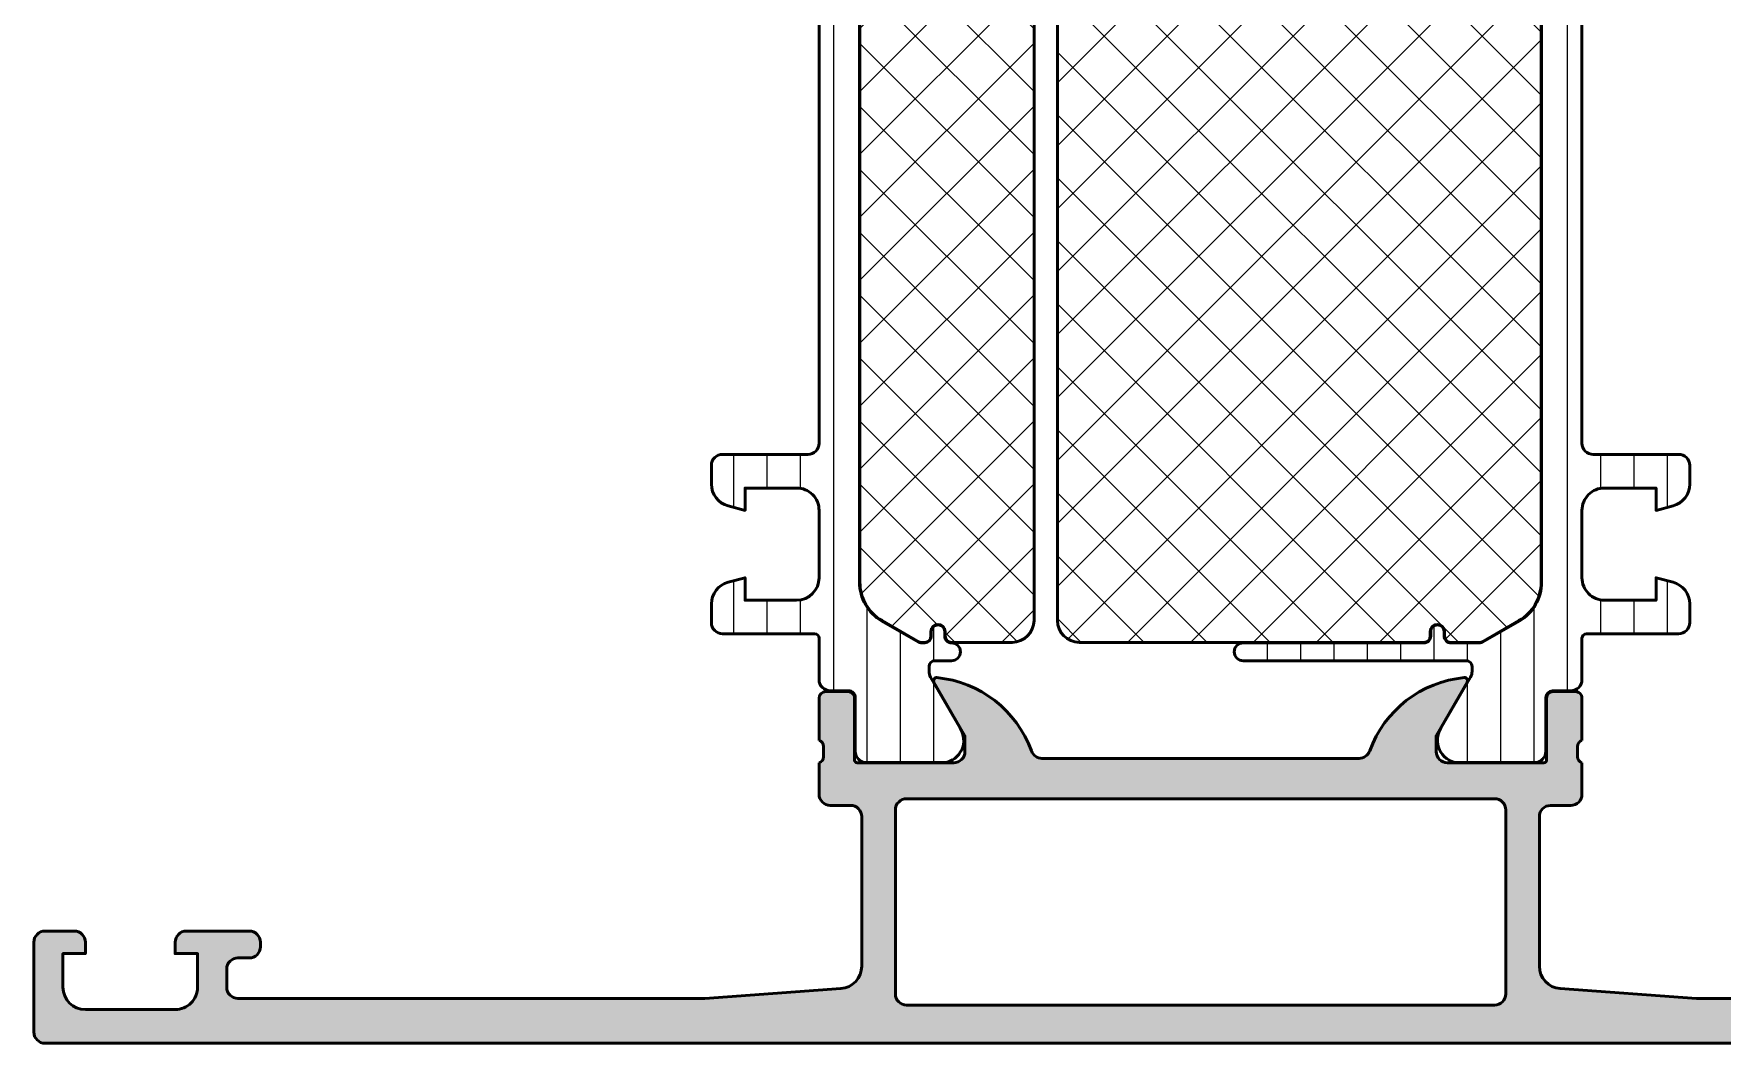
# Model space of a CAD drawing. Extents: x 0 to 125, y 0 to 90.
# Drawn here: x 0 to 75.2, y 0 to 45 of the extents above; entities that cross this region are included whole.
import ezdxf

# ---------------------------------------------------------------- set-up
doc = ezdxf.new("R2010")
doc.units = 0
for name, color, linetype, lineweight in [('0S-Alu contour', 7, 'Continuous', 50), ('0S-Alu hatch', 252, 'Continuous', 25), ('0S-Plastic contour', 254, 'Continuous', 50), ('0S-Plastic hatch', 253, 'Continuous', 25), ('0S-PT contour', 91, 'Continuous', 50), ('0S-PT hatch', 103, 'Continuous', 25)]:
    doc.layers.add(name, color=color, linetype=linetype, lineweight=lineweight)
pattern_1 = [(90, (0, 0), (-1.4859, 0), [])]
pattern_2 = [(135, (0, 0), (-1.403165018917055, -1.403165018917055), []), (225, (0, 0), (1.403165018917055, -1.403165018917055), [])]

# ---------------------------------------------------------------- blocks, each defined once
blk = doc.blocks.new('462600__DC4B0508_6F7B_43ED_8499_FADACAE05569_')
at = {"layer": '0S-Alu hatch'}
h = blk.add_hatch(color=256, dxfattribs=at)
edge = h.paths.add_edge_path()
edge.add_line((74.1, 2.000000000000012), (68.02875295001209, 2.433660503570576))
edge.add_ellipse((68.1000011082842, 3.431119503563659), major_axis=(-1.000000378362112, 0), ratio=1, start_angle=8.537736391645012e-06, end_angle=85.91432110672321, ccw=False)
edge.add_line((67.1000007299221, 3.4311193546862), (67.1, 10.1))
edge.add_ellipse((67.60000124605585, 10.09999890522812), major_axis=(-0.5000012460570579, 0), ratio=1, start_angle=270.0000591444256, end_angle=359.999874550462, ccw=False)
edge.add_line((67.60000072992209, 10.60000015128491), (68.5, 10.60000000000001))
edge.add_arc((68.5000007299221, 11.10000015128491), 0.5000000000000054, 269.9999163571131, 360)
edge.add_line((69.0000007299221, 11.10000015128491), (69, 12.50000000000001))
edge.add_ellipse((69.07883803814127, 12.7675210153199), major_axis=(-0.2788959122965883, 0), ratio=1, start_angle=-1.1645299000762748, end_angle=73.57983452474019, ccw=False)
edge.add_line((68.7999997299221, 12.7731891512764), (68.799999, 13.2267829999915))
edge.add_ellipse((69.0788689094079, 13.23244226912594), major_axis=(-0.2789273269156459, 0), ratio=1, start_angle=-73.5752814329474, end_angle=1.1625769736543816, ccw=False)
edge.add_line((69.0000007299221, 13.4999871512764), (69, 15.37999799999998))
edge.add_arc((68.70000072992208, 15.37999815128489), 0.3000000000000256, 359.9999711101367, 449.9999999999973)
edge.add_line((68.7000007299221, 15.67999815128491), (67.72002568095719, 15.67999800000001))
edge.add_arc((67.72002641087931, 15.37999815128492), 0.2999999999999918, 90.00013940492664, 180)
edge.add_line((67.42002641087932, 15.37999815128491), (67.4200256809572, 12.62000000000002))
edge.add_ellipse((67.30002692700866, 12.61999890523735), major_axis=(-0.1199987539535444, 0), ratio=1, start_angle=89.99975356383732, end_angle=180.0005227158989, ccw=False)
edge.add_line((67.30002641087933, 12.50000015128492), (63.00000000000006, 12.50000000000001))
edge.add_ellipse((63.00000098818307, 13.00000025825994), major_axis=(-0.5000002582609074, 0), ratio=1, start_angle=1.2253957095254009e-05, end_angle=89.99988676262751, ccw=False)
edge.add_line((62.50000072992217, 13.00000015128485), (62.50000000000015, 13.70000000000009))
edge.add_line((62.50000000000015, 13.70000000000009), (63.88149545762246, 16.09282032302756))
edge.add_arc((63.76188094527395, 16.16188036663661), 0.1381197846482676, 329.9997942543821, 455.6225775508053)
edge.add_arc((64.23822397109576, 11.3233912894374), 4.999999999999651, 95.62257755079091, 160.0499003679459)
edge.add_ellipse((59.06827820932711, 13.20000015128459), major_axis=(-0.4999999999997212, 0), ratio=1, start_angle=90.00000000000489, end_angle=160.049900367944, ccw=False)
edge.add_line((59.06827820932715, 12.70000015128487), (44.93172252059498, 12.69999999999997))
edge.add_ellipse((44.9317235981731, 13.20000041769007), major_axis=(-0.5000004176912589, 0), ratio=1, start_angle=19.9501147349049, end_angle=89.99987651874648, ccw=False)
edge.add_arc((39.76177748874844, 11.32339128943787), 4.999999999999179, 19.95009963205356, 84.37742244920865)
edge.add_arc((40.23812051457027, 16.16188036663661), 0.1381197846482728, 84.3774224492096, 210.0000000000175)
edge.add_line((40.11850527229966, 16.09282047431243), (41.49999999999987, 13.70000000000004))
edge.add_line((41.49999999999987, 13.70000000000004), (41.49999999999994, 12.99999999999996))
edge.add_ellipse((41.00000124605409, 12.99999890523166), major_axis=(-0.4999987539470445, 0), ratio=1, start_angle=89.99994085547672, end_angle=180.000125449538, ccw=False)
edge.add_line((41.00000072992204, 12.50000015128488), (36.69997431904278, 12.5))
edge.add_ellipse((36.69997530723043, 12.62000025826151), major_axis=(-0.1200002582655726, 0), ratio=1, start_angle=5.107678987315012e-05, end_angle=89.99952817616747, ccw=False)
edge.add_line((36.57997504896491, 12.62000015128489), (36.5799743190428, 15.37999799999998))
edge.add_arc((36.2799750489649, 15.37999815128487), 0.3000000000000043, 359.9999711101367, 450)
edge.add_line((36.2799750489649, 15.67999815128488), (35.30000000000001, 15.67999799999999))
edge.add_arc((35.30000072992212, 15.37999815128487), 0.3000000000000131, 90.00013940492396, 180)
edge.add_line((35.00000072992211, 15.37999815128487), (35.00000000000001, 13.49998699999148))
edge.add_ellipse((34.92113449620823, 13.23244408287816), major_axis=(-0.2789246855081726, 0), ratio=1, start_angle=178.8370704464299, end_angle=253.57569450118422, ccw=False)
edge.add_line((35.20000172992212, 13.22678315127636), (35.20000100000001, 12.77318899999148))
edge.add_ellipse((34.92116536696438, 12.76751920183793), major_axis=(-0.2788932714525121, 0), ratio=1, start_angle=106.4197524022724, end_angle=181.1648824805518, ccw=False)
edge.add_line((35.00000072992211, 12.50000015128488), (35, 11.1))
edge.add_arc((35.50000072992209, 11.10000015128489), 0.4999999999999858, 180.0000173297123, 269.9999999999992)
edge.add_line((35.50000072992208, 10.6000001512849), (36.40000000000001, 10.60000000000001))
edge.add_ellipse((36.40000098818012, 10.100000258259), major_axis=(-0.4999997417419854, 0), ratio=1, start_angle=179.999987746043, end_angle=270.0001132371573, ccw=False)
edge.add_line((36.90000072992209, 10.10000015128492), (36.89999999999999, 3.431119203401317))
edge.add_ellipse((35.90000136109885, 3.43111803520417), major_axis=(-0.999998638901822, 0), ratio=1, start_angle=94.08558609440342, end_angle=180.0000669328046, ccw=False)
edge.add_line((35.97124777991002, 2.433660654855477), (29.89999999999998, 2.000000000000012))
edge.add_line((29.89999999999998, 2.000000000000012), (9.09999999999998, 1.999999999999999))
edge.add_ellipse((9.100000988183044, 2.500000258259949), major_axis=(-0.5000002582609269, 0), ratio=1, start_angle=1.2253957095254009e-05, end_angle=89.99988676262058, ccw=False)
edge.add_line((8.60000072992213, 2.500000151284898), (8.600000000000023, 3.299999999999996))
edge.add_ellipse((9.100001246055848, 3.299998905228134), major_axis=(-0.5000012460570242, 0), ratio=1, start_angle=270.0000591444199, end_angle=359.999874550462, ccw=False)
edge.add_line((9.100000729922131, 3.800000151284891), (9.600000000000023, 3.799999999999998))
edge.add_arc((9.600000729922131, 4.300000151284891), 0.4999999999999983, 269.9999163571129, 360)
edge.add_line((10.10000072992213, 4.300000151284891), (10.10000000000002, 4.499999999999994))
edge.add_arc((9.600000729922128, 4.500000151284892), 0.5000000000000018, 359.9999826492693, 449.9999999999996)
edge.add_line((9.600000729922131, 5.000000151284893), (6.800000000000014, 4.999999999999999))
edge.add_arc((6.800000729922119, 4.500000151284892), 0.5000000000000009, 90.00008364293738, 180)
edge.add_line((6.300000729922119, 4.500000151284891), (6.300000000000011, 4))
edge.add_line((6.300000000000011, 4), (7.300000000000011, 4))
edge.add_line((7.300000000000011, 4), (7.300000000000011, 2.500000000000002))
edge.add_ellipse((6.300001246054566, 2.499998905230804), major_axis=(-0.9999987539460445, 0), ratio=1, start_angle=89.99997042775232, end_angle=180.0000627218637, ccw=False)
edge.add_line((6.300000729922118, 1.500000151284893), (2.300000000000012, 1.499999999999998))
edge.add_ellipse((2.300000988182315, 2.500000258259714), major_axis=(-1.000000258260204, 0), ratio=1, start_angle=6.156649305921746e-06, end_angle=89.99994338133922, ccw=False)
edge.add_line((1.300000729922117, 2.500000151284894), (1.300000000000011, 3.999999999999998))
edge.add_line((1.300000000000011, 3.999999999999998), (2.300000000000011, 3.999999999999999))
edge.add_line((2.300000000000011, 3.999999999999999), (2.300000000000011, 4.5))
edge.add_arc((1.800000729922119, 4.500000151284893), 0.499999999999999, 359.9999826492693, 450)
edge.add_line((1.800000729922118, 5.000000151284893), (0.5000000000000007, 5))
edge.add_arc((0.5000007299221072, 4.500000151284893), 0.5, 90.00008364293745, 180)
edge.add_line((7.299221072e-07, 4.500000151284893), (0, 0.5))
edge.add_arc((0.5000007299221068, 0.500000151284894), 0.5, 180.0000173297123, 270)
edge.add_line((0.5000007299221066, 1.512848939e-07), (124.5, 0))
edge.add_arc((124.5000007299221, 0.500000151284894), 0.5, 269.9999163571131, 360)
edge.add_line((125.0000007299221, 0.500000151284894), (125, 4.500000000000014))
edge.add_arc((124.5000007299221, 4.500000151284893), 0.5, 359.9999826492693, 450.0000000000016)
edge.add_line((124.5000007299221, 5.000000151284893), (123.1999999999999, 4.999999999999999))
edge.add_arc((123.2000007299221, 4.500000151284892), 0.5000000000000009, 90.00008364294075, 180)
edge.add_line((122.7000007299221, 4.500000151284872), (122.7, 3.999999999999999))
edge.add_line((122.7, 3.999999999999999), (123.7, 3.999999999999999))
edge.add_line((123.7, 3.999999999999999), (123.7, 2.499999999999992))
edge.add_ellipse((122.7000012460545, 2.499998905230825), major_axis=(-0.9999987539460613, 0), ratio=1, start_angle=89.99997042775158, end_angle=180.0000627218637, ccw=False)
edge.add_line((122.700000729922, 1.500000151284891), (118.7, 1.499999999999999))
edge.add_ellipse((118.7000009881823, 2.500000258259715), major_axis=(-1.000000258260204, 0), ratio=1, start_angle=6.156649305921746e-06, end_angle=89.99994338133911, ccw=False)
edge.add_line((117.7000007299221, 2.500000151284905), (117.7, 4))
edge.add_line((117.7, 4), (118.7, 4))
edge.add_line((118.7, 4), (118.7, 4.499999999999997))
edge.add_arc((118.2000007299221, 4.500000151284893), 0.5, 359.9999826492693, 450)
edge.add_line((118.2000007299221, 5.000000151284893), (115.3999999999999, 5))
edge.add_arc((115.400000729922, 4.500000151284901), 0.4999999999999929, 90.00008364293588, 180)
edge.add_line((114.9000007299221, 4.500000151284904), (114.9, 4.300000000000009))
edge.add_arc((115.4000007299221, 4.300000151284905), 0.5, 180.0000173297123, 270.0000000000017)
edge.add_line((115.4000007299221, 3.800000151284905), (115.8999999999999, 3.799999999999998))
edge.add_ellipse((115.90000098818, 3.300000258258976), major_axis=(-0.4999997417419987, 0), ratio=1, start_angle=179.999987746043, end_angle=270.0001132371606, ccw=False)
edge.add_line((116.400000729922, 3.300000151284903), (116.4, 2.500000000000003))
edge.add_ellipse((115.9000012460541, 2.499998905231693), major_axis=(-0.4999987539470729, 0), ratio=1, start_angle=89.99994085547831, end_angle=180.000125449538, ccw=False)
edge.add_line((115.9000007299221, 2.000000151284881), (74.1, 2.000000000000012))
edge = h.paths.add_edge_path()
edge.add_ellipse((65.1000007299221, 10.4000001512849), major_axis=(-0.5, 0), ratio=1, start_angle=180, end_angle=270, ccw=False)
edge.add_line((65.6000007299221, 10.4000001512849), (65.6000007299221, 2.200000151284887))
edge.add_ellipse((65.1000007299221, 2.200000151284887), major_axis=(-0.5, 0), ratio=1, start_angle=89.99991635711308, end_angle=180, ccw=False)
edge.add_line((65.1, 1.699999999999993), (38.90000072992209, 1.700000151284887))
edge.add_ellipse((38.90000072992209, 2.200000151284887), major_axis=(-0.5, 0), ratio=1, start_angle=1.732971230694602e-05, end_angle=90, ccw=False)
edge.add_line((38.39999999999998, 2.199999999999993), (38.40000072992209, 10.4000001512849))
edge.add_ellipse((38.90000072992209, 10.4000001512849), major_axis=(-0.5, 0), ratio=1, start_angle=270.0000836429375, end_angle=360, ccw=False)
edge.add_line((38.89999999999999, 10.90000000000001), (65.1000007299221, 10.9000001512849))
at = {"layer": '0S-Alu contour', "color": 7}
for points in [[(40.11850527229966, 16.09282047431243), (41.49999999999987, 13.70000000000004), (41.49999999999994, 12.99999999999996)], [(62.50000072992217, 13.00000015128485), (62.50000000000015, 13.70000000000009), (63.88149545762246, 16.09282032302756)], [(35.00000072992211, 15.37999815128487), (35.00000000000001, 13.49998699999148)], [(36.2799750489649, 15.67999815128488), (35.30000000000001, 15.67999799999999)], [(36.57997504896491, 12.62000015128489), (36.5799743190428, 15.37999799999998)], [(67.42002641087932, 15.37999815128491), (67.4200256809572, 12.62000000000002)], [(68.7000007299221, 15.67999815128491), (67.72002568095719, 15.67999800000001)], [(69.0000007299221, 13.4999871512764), (69, 15.37999799999998)], [(35.20000172992212, 13.22678315127636), (35.20000100000001, 12.77318899999148)], [(68.7999997299221, 12.7731891512764), (68.799999, 13.2267829999915)], [(35.00000072992211, 12.50000015128488), (35, 11.1)], [(41.00000072992204, 12.50000015128488), (36.69997431904278, 12.5)], [(59.06827820932715, 12.70000015128487), (44.93172252059498, 12.69999999999997)], [(67.30002641087933, 12.50000015128492), (63.00000000000006, 12.50000000000001)], [(69.0000007299221, 11.10000015128491), (69, 12.50000000000001)], [(35.50000072992208, 10.6000001512849), (36.40000000000001, 10.60000000000001)], [(38.89999999999999, 10.90000000000001), (65.1000007299221, 10.9000001512849)], [(67.60000072992209, 10.60000015128491), (68.5, 10.60000000000001)], [(36.90000072992209, 10.10000015128492), (36.89999999999999, 3.431119203401317)], [(38.39999999999998, 2.199999999999993), (38.40000072992209, 10.4000001512849)], [(65.6000007299221, 10.4000001512849), (65.6000007299221, 2.200000151284887)], [(67.1000007299221, 3.4311193546862), (67.1, 10.1)], [(1.800000729922118, 5.000000151284893), (0.5000000000000007, 5)], [(9.600000729922131, 5.000000151284893), (6.800000000000014, 4.999999999999999)], [(7.299221072e-07, 4.500000151284893), (0, 0.5)], [(1.300000729922117, 2.500000151284894), (1.300000000000011, 3.999999999999998), (2.300000000000011, 3.999999999999999), (2.300000000000011, 4.5)], [(6.300000729922119, 4.500000151284891), (6.300000000000011, 4), (7.300000000000011, 4), (7.300000000000011, 2.500000000000002)], [(9.100000729922131, 3.800000151284891), (9.600000000000023, 3.799999999999998)], [(10.10000072992213, 4.300000151284891), (10.10000000000002, 4.499999999999994)], [(8.60000072992213, 2.500000151284898), (8.600000000000023, 3.299999999999996)], [(35.97124777991002, 2.433660654855477), (29.89999999999998, 2.000000000000012), (9.09999999999998, 1.999999999999999)], [(74.1, 2.000000000000012), (68.02875295001209, 2.433660503570576)], [(65.1, 1.699999999999993), (38.90000072992209, 1.700000151284887)], [(115.9000007299221, 2.000000151284881), (74.1, 2.000000000000012)], [(6.300000729922118, 1.500000151284893), (2.300000000000012, 1.499999999999998)], [(0.5000007299221066, 1.512848939e-07), (124.5, 0)]]:
    blk.add_lwpolyline(points, dxfattribs=at)
for centre, radius, start, end in [((40.23812051457027, 16.16188036663661), 0.1381197846482728, 84.3774224492096, 210.0000000000175), ((39.76177748874844, 11.32339128943787), 4.999999999999179, 19.95009963205356, 84.37742244920865), ((64.23822397109576, 11.3233912894374), 4.999999999999651, 95.62257755079091, 160.0499003679459), ((63.76188094527395, 16.16188036663661), 0.1381197846482676, 329.9997942543821, 95.62257755080539), ((35.30000072992212, 15.37999815128487), 0.3000000000000131, 90.00013940492396, 180), ((36.2799750489649, 15.37999815128487), 0.3000000000000043, 359.9999711101367, 90), ((67.72002641087931, 15.37999815128492), 0.2999999999999918, 90.00013940492664, 180), ((68.70000072992208, 15.37999815128489), 0.3000000000000256, 359.9999711101367, 89.99999999999729), ((35.50000072992209, 11.10000015128489), 0.4999999999999858, 180.0000173297123, 269.9999999999992), ((68.5000007299221, 11.10000015128491), 0.5000000000000054, 269.9999163571131, 0), ((0.5000007299221072, 4.500000151284893), 0.5, 90.00008364293745, 180), ((1.800000729922119, 4.500000151284893), 0.499999999999999, 359.9999826492693, 90.0000000000001), ((6.800000729922119, 4.500000151284892), 0.5000000000000009, 90.00008364293738, 180), ((9.600000729922128, 4.500000151284892), 0.5000000000000018, 359.9999826492693, 89.99999999999959), ((9.600000729922131, 4.300000151284891), 0.4999999999999983, 269.9999163571129, 0), ((0.5000007299221068, 0.500000151284894), 0.5, 180.0000173297123, 270)]:
    blk.add_arc(centre, radius, start, end, dxfattribs=at)
at = {"layer": '0S-Alu contour', "color": 7, "extrusion": (0, 0, -1)}
for centre, radius, start, end in [((-34.92113449620823, 13.23244408287816), 0.2789246855081726, 106.4243054988158, 181.1629295535702), ((-41.00000124605409, 12.99999890523166), 0.4999987539470445, 179.999874550462, 270.0000591445233), ((-44.9317235981731, 13.20000041769007), 0.5000004176912589, 270.0001234812535, 340.0498852650951), ((-59.06827820932711, 13.20000015128459), 0.4999999999997212, 199.9500996320561, 269.9999999999951), ((-63.00000098818307, 13.00000025825994), 0.5000002582609074, 270.0001132373725, 359.9999877460429), ((-69.0788689094079, 13.23244226912594), 0.2789273269156459, 358.8374230263456, 73.57528143294738), ((-34.92116536696438, 12.76751920183793), 0.2788932714525121, 178.8351175194482, 253.5802475977276), ((-36.69997530723043, 12.62000025826151), 0.1200002582655726, 270.0004718238325, 359.9999489232101), ((-67.30002692700866, 12.61999890523735), 0.1199987539535444, 179.9994772841011, 270.0002464361628), ((-69.07883803814127, 12.7675210153199), 0.2788959122965883, 286.4201654752598, 1.164529900076207), ((-36.40000098818012, 10.100000258259), 0.4999997417419854, 89.9998867628427, 180.0000122539571), ((-38.90000072992209, 10.4000001512849), 0.5, 0, 89.9999163570625), ((-65.1000007299221, 10.4000001512849), 0.5, 90, 180), ((-67.60000124605585, 10.09999890522812), 0.5000012460570579, 0.0001254495380173, 89.9999408555744), ((-9.100001246055848, 3.299998905228134), 0.5000012460570242, 0.0001254495380173, 89.99994085558009), ((-35.90000136109885, 3.43111803520417), 0.999998638901822, 179.9999330671954, 265.9144139055966), ((-68.1000011082842, 3.431119503563659), 1.000000378362112, 274.0856788932768, 359.9999914622636), ((-2.300000988182315, 2.500000258259714), 1.000000258260204, 270.0000566186608, 359.9999938433507), ((-6.300001246054566, 2.499998905230804), 0.9999987539460445, 179.9999372781363, 270.0000295722478), ((-9.100000988183044, 2.500000258259949), 0.5000002582609269, 270.0001132373794, 359.9999877460429), ((-38.90000072992209, 2.200000151284887), 0.5, 270, 359.9999826702877), ((-65.1000007299221, 2.200000151284887), 0.5, 180, 270.0000836428869)]:
    blk.add_arc(centre, radius, start, end, dxfattribs=at)
blk = doc.blocks.new('284599__69CF3FE0_4263_4928_8CC7_8ED740B9E909___34EB0C53_2B42_4B4D_AC4C_1224E50A44FD_')
at = {"layer": '0S-Plastic hatch'}
h = blk.add_hatch(dxfattribs=at)
h.set_pattern_fill('ANSI31', color=256, scale=0.4680000000000001, angle=45, style=0)
h.set_pattern_definition(pattern_1)
edge = h.paths.add_edge_path()
edge.add_line((73.79999999999971, 62.91925077667285), (73.79999999999971, 63.75000000004726))
edge.add_arc((73.29999999999974, 63.75000000004725), 0.4999999999999716, 0, 90.0000000000016)
edge.add_line((73.29999999999973, 64.25000000004724), (69.19999999999973, 64.25000000004718))
edge.add_ellipse((69.19999999999975, 64.4500000000472), major_axis=(-0.200000000000017, 0), ratio=1, start_angle=0, end_angle=89.99999999999591, ccw=False)
edge.add_line((68.99999999999973, 64.45000000004724), (68.99999999999972, 66.29000567895669))
edge.add_arc((68.50000267890204, 66.29000567895667), 0.4999973210976805, 0, 90.00030698202619)
edge.add_line((68.49999999999282, 66.79000300004718), (67.6896686666595, 66.7900030000472))
edge.add_ellipse((67.6896686666595, 67.09000300004722), major_axis=(-0.3000000000000256, 0), ratio=1, start_angle=0, end_angle=90, ccw=False)
edge.add_line((67.38966866665947, 67.0900030000472), (67.3900006170565, 69.4900013829835))
edge.add_arc((66.89000463961789, 69.49000402260859), 0.4999959774455833, 359.9996975182267, 450.000302481185)
edge.add_line((66.89000199999282, 69.9900000000472), (63.41346050189333, 69.99000000004719))
edge.add_arc((63.55577115088468, 69.00018192532434), 0.9999960709244742, 98.18160805189984, 212.7270160998405)
edge.add_line((62.71451850189333, 68.4595470000472), (64.03303535120448, 66.17580851337495))
edge.add_ellipse((63.60002263447395, 65.92580853907536), major_axis=(-0.5000000000001413, 0), ratio=1, start_angle=179.994256176766, end_angle=209.9999965993391, ccw=False)
edge.add_line((64.10002263196165, 65.92575841476156), (64.0999999999903, 65.70000000006475))
edge.add_ellipse((63.84999999997283, 65.7000000000647), major_axis=(-0.2500000000174651, 0), ratio=1, start_angle=89.9999999999983, end_angle=180, ccw=False)
edge.add_line((63.84999999997283, 65.45000000004724), (53.89925907311613, 65.45000000004654))
edge.add_arc((53.89925907311615, 65.0507409269301), 0.3992590731164398, 90.00000000000306, 270.0000000000031)
edge.add_line((53.89925907311617, 64.65148185381366), (61.95486402147729, 64.65148185381368))
edge.add_ellipse((61.9548640214773, 64.35000000004713), major_axis=(-0.3014818537665462, 0), ratio=1, start_angle=180, end_angle=270.0000000000041, ccw=False)
edge.add_line((62.25634587524385, 64.35000000004719), (62.25634587524385, 64.14942920476096))
edge.add_arc((62.55577507995761, 64.14942920476096), 0.2994292047137676, 180, 360)
edge.add_line((62.85520428467138, 64.14942920476099), (62.85520428467137, 64.35000000004725))
edge.add_ellipse((63.15520428467164, 64.35000000004725), major_axis=(-0.3000000000002672, 0), ratio=1, start_angle=266.6063607271231, end_angle=360, ccw=False)
edge.add_line((63.17296295056753, 64.64947392175957), (64.4650128094602, 64.64947392175972))
edge.add_ellipse((64.46501280946036, 64.44947392175975), major_axis=(-0.1999999999999744, 0), ratio=1, start_angle=240.00000000004468, end_angle=270.0000000000448, ccw=False)
edge.add_line((64.56501280946021, 64.62267900251669), (66.19999999999975, 63.67871870793693))
edge.add_ellipse((65.19999999999979, 61.94666790036813), major_axis=(-1.999999999999909, 0), ratio=1, start_angle=180, end_angle=239.9999999999999, ccw=False)
edge.add_line((67.1999999999997, 61.94666790036817), (67.19999999999972, 20.55333209967907))
edge.add_ellipse((65.19999999999976, 20.55333209967908), major_axis=(-1.999999999999957, 0), ratio=1, start_angle=119.99999999999889, end_angle=180, ccw=False)
edge.add_line((66.1999999999997, 18.82128129211022), (64.56501280946021, 17.87732099753071))
edge.add_ellipse((64.46501280945996, 18.05052607828763), major_axis=(-0.200000000000158, 0), ratio=1, start_angle=90.0000000000814, end_angle=120.00000000005659, ccw=False)
edge.add_line((64.46501280946025, 17.85052607828748), (63.17296295056536, 17.85052607828788))
edge.add_ellipse((63.15520428467131, 18.14999999999998), major_axis=(-0.2999999999999348, 0), ratio=1, start_angle=0, end_angle=93.39363927252862, ccw=False)
edge.add_line((62.85520428467138, 18.14999999999997), (62.85520428467137, 18.35057079528624))
edge.add_arc((62.55577507995761, 18.35057079528624), 0.2994292047137605, 0, 180)
edge.add_line((62.25634587524385, 18.35057079528624), (62.25634587524385, 18.14999999999997))
edge.add_ellipse((61.95486402147732, 18.15000000000007), major_axis=(-0.301481853766532, 0), ratio=1, start_angle=89.99999999999062, end_angle=180, ccw=False)
edge.add_line((61.95486402147727, 17.84851814623354), (53.89925907311615, 17.84851814623354))
edge.add_arc((53.89925907311615, 17.44925907311706), 0.3992590731164753, 90, 270)
edge.add_line((53.89925907311615, 17.05000000000058), (63.84999999997285, 17.05000000000001))
edge.add_ellipse((63.84999999997281, 16.79999999998251), major_axis=(-0.2500000000174936, 0), ratio=1, start_angle=180, end_angle=269.9999999999902, ccw=False)
edge.add_line((64.0999999999903, 16.79999999998244), (64.10002263196166, 16.57424158528564))
edge.add_ellipse((63.60002263447399, 16.57419146097186), major_axis=(-0.5000000000001169, 0), ratio=1, start_angle=150.0000034006594, end_angle=180.0057438232342, ccw=False)
edge.add_line((64.03303535120449, 16.32419148667227), (62.71451850189333, 14.040453))
edge.add_arc((63.55577115088468, 13.49981807472285), 0.9999960709244718, 147.2729839001593, 261.8183919481001)
edge.add_line((63.41346050189333, 12.51), (66.89000199999282, 12.51))
edge.add_arc((66.89000463961789, 13.00999597743862), 0.4999959774455886, 269.9996975188149, 360.0003024817733)
edge.add_line((67.3900006170565, 13.00999861706371), (67.38966866665947, 15.40999699999999))
edge.add_ellipse((67.68966866665949, 15.40999699999999), major_axis=(-0.3000000000000114, 0), ratio=1, start_angle=270, end_angle=360, ccw=False)
edge.add_line((67.68966866665949, 15.709997), (68.49999999999282, 15.709997))
edge.add_arc((68.50000267890202, 16.20999432109051), 0.4999973210976895, 269.9996930179755, 360)
edge.add_line((68.99999999999972, 16.20999432109051), (68.99999999999972, 18.04999999999995))
edge.add_ellipse((69.19999999999975, 18.04999999999999), major_axis=(-0.2000000000000313, 0), ratio=1, start_angle=270.0000000000122, end_angle=360, ccw=False)
edge.add_line((69.1999999999997, 18.25000000000003), (73.29999999999973, 18.24999999999996))
edge.add_arc((73.29999999999973, 18.74999999999996), 0.4999999999999929, 270, 360)
edge.add_line((73.79999999999973, 18.74999999999996), (73.79999999999971, 19.58074922337433))
edge.add_arc((72.79999999999971, 19.58074922337434), 0.9999999999999857, 0, 74.99999999999942)
edge.add_line((73.05881904510225, 20.5466750496634), (72.29999999999971, 20.75000000000002))
edge.add_line((72.29999999999971, 20.75000000000002), (72.29999999999971, 19.75000000000002))
edge.add_line((72.29999999999971, 19.75000000000002), (69.99999999999972, 19.75000000000002))
edge.add_ellipse((69.9999999999997, 20.75000000000001), major_axis=(-0.9999999999999857, 0), ratio=1, start_angle=0, end_angle=90.0000000000008, ccw=False)
edge.add_line((68.99999999999972, 20.75000000000002), (68.99999999999972, 23.75000000000008))
edge.add_ellipse((69.99999999999967, 23.75000000000002), major_axis=(-0.9999999999999573, 0), ratio=1, start_angle=269.9999999999984, end_angle=360, ccw=False)
edge.add_line((69.9999999999997, 24.74999999999998), (72.29999999999971, 24.75))
edge.add_line((72.29999999999971, 24.75), (72.29999999999971, 23.75000000000008))
edge.add_line((72.29999999999971, 23.75000000000008), (73.05881904510217, 23.95332495033656))
edge.add_arc((72.79999999999961, 24.91925077662573), 1.000000000000099, 284.9999999999996, 360)
edge.add_line((73.79999999999973, 24.91925077662572), (73.79999999999971, 25.75000000000005))
edge.add_arc((73.29999999999974, 25.75000000000005), 0.4999999999999716, 0, 89.99999999999837)
edge.add_line((73.29999999999976, 26.25000000000003), (69.49999999999972, 26.25000000000002))
edge.add_ellipse((69.4999999999997, 26.75000000000001), major_axis=(-0.4999999999999894, 0), ratio=1, start_angle=0, end_angle=90.00000000000159, ccw=False)
edge.add_line((68.99999999999972, 26.74999999999999), (68.99999999999972, 55.75000000004716))
edge.add_ellipse((69.4999999999997, 55.75000000004719), major_axis=(-0.4999999999999858, 0), ratio=1, start_angle=269.9999999999984, end_angle=360, ccw=False)
edge.add_line((69.49999999999972, 56.25000000004718), (73.29999999999978, 56.2500000000472))
edge.add_arc((73.29999999999974, 56.75000000004718), 0.4999999999999787, 270.0000000000049, 360)
edge.add_line((73.79999999999973, 56.75000000004722), (73.79999999999973, 57.5807492234216))
edge.add_arc((72.79999999999976, 57.5807492234216), 0.9999999999999715, 0, 75.00000000000088)
edge.add_line((73.05881904510225, 58.54667504971065), (72.29999999999971, 58.75000000004721))
edge.add_line((72.29999999999971, 58.75000000004721), (72.29999999999971, 57.7500000000472))
edge.add_line((72.29999999999971, 57.7500000000472), (69.99999999999974, 57.75000000004721))
edge.add_ellipse((69.99999999999972, 58.75000000004721), major_axis=(-1.000000000000007, 0), ratio=1, start_angle=0, end_angle=90.00000000000159, ccw=False)
edge.add_line((68.99999999999972, 58.75000000004718), (68.99999999999972, 61.75000000004724))
edge.add_ellipse((69.99999999999972, 61.75000000004721), major_axis=(-1, 0), ratio=1, start_angle=269.9999999999984, end_angle=360, ccw=False)
edge.add_line((69.99999999999976, 62.75000000004721), (72.29999999999971, 62.75000000004716))
edge.add_line((72.29999999999971, 62.75000000004716), (72.29999999999971, 61.75000000004724))
edge.add_line((72.29999999999971, 61.75000000004724), (73.05881904510227, 61.95332495038391))
edge.add_arc((72.79999999999981, 62.91925077667289), 0.9999999999998985, 284.9999999999976, 360)
at = {"layer": '0S-Plastic contour', "color": 7}
for points in [[(67.1999999999997, 61.94666790036817), (67.19999999999972, 20.55333209967907)], [(68.99999999999972, 26.74999999999999), (68.99999999999972, 55.75000000004716)], [(73.29999999999976, 26.25000000000003), (69.49999999999972, 26.25000000000002)], [(73.79999999999973, 24.91925077662572), (73.79999999999971, 25.75000000000005)], [(69.9999999999997, 24.74999999999998), (72.29999999999971, 24.75), (72.29999999999971, 23.75000000000008), (73.05881904510217, 23.95332495033656)], [(68.99999999999972, 20.75000000000002), (68.99999999999972, 23.75000000000008)], [(73.05881904510225, 20.5466750496634), (72.29999999999971, 20.75000000000002), (72.29999999999971, 19.75000000000002), (69.99999999999972, 19.75000000000002)], [(73.79999999999973, 18.74999999999996), (73.79999999999971, 19.58074922337433)], [(66.1999999999997, 18.82128129211022), (64.56501280946021, 17.87732099753071)], [(62.25634587524385, 18.35057079528624), (62.25634587524385, 18.14999999999997)], [(62.85520428467138, 18.14999999999997), (62.85520428467137, 18.35057079528624)], [(69.1999999999997, 18.25000000000003), (73.29999999999973, 18.24999999999996)], [(61.95486402147727, 17.84851814623354), (53.89925907311615, 17.84851814623354)], [(64.46501280946025, 17.85052607828748), (63.17296295056536, 17.85052607828788)], [(68.99999999999972, 16.20999432109051), (68.99999999999972, 18.04999999999995)], [(53.89925907311615, 17.05000000000058), (63.84999999997285, 17.05000000000001)], [(64.0999999999903, 16.79999999998244), (64.10002263196166, 16.57424158528564)], [(64.03303535120449, 16.32419148667227), (62.71451850189333, 14.040453)], [(67.3900006170565, 13.00999861706371), (67.38966866665947, 15.40999699999999)], [(67.68966866665949, 15.709997), (68.49999999999282, 15.709997)], [(63.41346050189333, 12.51), (66.89000199999282, 12.51)]]:
    blk.add_lwpolyline(points, dxfattribs=at)
at = {"layer": '0S-Plastic contour', "color": 7, "extrusion": (0, 0, -1)}
for centre, radius, start, end in [((-69.4999999999997, 26.75000000000001), 0.4999999999999894, 269.9999999999984, 0), ((-69.99999999999967, 23.75000000000002), 0.9999999999999573, 0, 90.0000000000016), ((-65.19999999999976, 20.55333209967908), 1.999999999999957, 180, 240.0000000000011), ((-69.9999999999997, 20.75000000000001), 0.9999999999999857, 269.9999999999992, 0), ((-61.95486402147732, 18.15000000000007), 0.301481853766532, 180, 270.0000000000094), ((-63.15520428467131, 18.14999999999998), 0.2999999999999348, 266.6063607274714, 0), ((-69.19999999999975, 18.04999999999999), 0.2000000000000313, 0, 89.99999999998779), ((-64.46501280945996, 18.05052607828763), 0.2000000000001581, 239.9999999999434, 269.9999999999186), ((-63.84999999997281, 16.79999999998251), 0.2500000000174936, 90.00000000000978, 180), ((-63.60002263447399, 16.57419146097186), 0.5000000000001169, 179.9942561767658, 209.9999965993406), ((-67.68966866665949, 15.40999699999999), 0.3000000000000114, 0, 90)]:
    blk.add_arc(centre, radius, start, end, dxfattribs=at)
at = {"layer": '0S-Plastic contour', "color": 7}
for centre, radius, start, end in [((73.29999999999974, 25.75000000000005), 0.4999999999999716, 0, 89.99999999999837), ((72.79999999999961, 24.91925077662573), 1.000000000000099, 284.9999999999996, 0), ((72.79999999999971, 19.58074922337434), 0.9999999999999857, 0, 74.99999999999942), ((62.55577507995761, 18.35057079528624), 0.2994292047137605, 0, 180), ((73.29999999999973, 18.74999999999996), 0.4999999999999929, 270, 0), ((53.89925907311615, 17.44925907311706), 0.3992590731164753, 90, 270), ((68.50000267890202, 16.20999432109051), 0.4999973210976895, 269.9996930179755, 0), ((63.55577115088468, 13.49981807472285), 0.9999960709244718, 147.2729839001593, 261.8183919481001), ((66.89000463961789, 13.00999597743862), 0.4999959774455886, 269.9996975188149, 0.0003024817733149)]:
    blk.add_arc(centre, radius, start, end, dxfattribs=at)
blk = doc.blocks.new('442500__4135CBED_DEA0_4C43_B39D_9B3A1FCD1877_')
at = {"layer": '0S-PT hatch'}
h = blk.add_hatch(dxfattribs=at)
h.set_pattern_fill('ANSI37', color=256, scale=0.625, angle=90, style=0)
h.set_pattern_definition(pattern_2)
edge = h.paths.add_edge_path()
edge.add_line((61.95540162866502, 64.63020331969553), (46.60000000001683, 64.63020331974265))
edge.add_arc((46.59999999999969, 63.65020331974267), 0.9799999999999685, 89.999999998998, 180)
edge.add_line((45.61999999999972, 63.65020331974267), (45.61999999999971, 18.84979668030453))
edge.add_arc((46.59999999999971, 18.84979668030452), 0.9799999999999968, 180, 269.9999999999996)
edge.add_line((46.5999999999997, 17.86979668030453), (61.95634587524384, 17.86979668030453))
edge.add_arc((61.95634587524384, 18.14979668030454), 0.2800000000000082, 270.0000000000014, 360)
edge.add_line((62.23634587524385, 18.14979668030454), (62.23634587524385, 18.35036747559078))
edge.add_ellipse((62.55577507995761, 18.35036747559078), major_axis=(-0.3194292047137636, 0), ratio=1, start_angle=180, end_angle=360, ccw=False)
edge.add_line((62.87520428467137, 18.35036747559078), (62.87520428467137, 18.14979668030454))
edge.add_arc((63.15520428467138, 18.14979668030455), 0.2800000000000011, 180, 266.4872129359714)
edge.add_line((63.13804832119982, 17.87032275859205), (64.46501280946018, 17.87032275859205))
edge.add_arc((64.46501280946015, 18.05032275859204), 0.1799999999999997, 270.000000000009, 300.0000000000066)
edge.add_line((64.55501280946017, 17.89443818591085), (66.1899999999997, 18.83839848049042))
edge.add_arc((65.19999999999973, 20.55312877998362), 1.979999999999991, 299.9999999999989, 360)
edge.add_line((67.17999999999972, 20.5531287799836), (67.17999999999971, 61.94646458067265))
edge.add_arc((65.19999999999972, 61.94646458067265), 1.979999999999989, 0, 60.00000000000006)
edge.add_line((66.18999999999971, 63.66119488016583), (64.55501280946015, 64.6051551747454))
edge.add_arc((64.46501280946016, 64.44927060206427), 0.179999999999936, 59.99999999999221, 89.99999999999095)
edge.add_line((64.46501280946019, 64.62927060206421), (63.13858592838763, 64.62927060206421))
edge.add_arc((63.15574189185918, 64.34979668035172), 0.279999999999997, 93.51278706402572, 180)
edge.add_line((62.87574189185918, 64.34979668035172), (62.87574189185917, 64.14922588506548))
edge.add_ellipse((62.55577507995761, 64.14922588506548), major_axis=(-0.3199668119015655, 0), ratio=1, start_angle=0, end_angle=180, ccw=False)
edge.add_line((62.23580826805605, 64.14922588506548), (62.23580826805604, 64.34979668030454))
edge.add_arc((61.95540162866503, 64.34979668030454), 0.2804066393909892, 0, 90.00000000000291)
at = {"layer": '0S-PT contour', "color": 7}
for points in [[(45.61999999999972, 63.65020331974267), (45.61999999999971, 18.84979668030453)], [(67.17999999999972, 20.5531287799836), (67.17999999999971, 61.94646458067265)], [(64.55501280946017, 17.89443818591085), (66.1899999999997, 18.83839848049042)], [(62.23634587524385, 18.14979668030454), (62.23634587524385, 18.35036747559078)], [(62.87520428467137, 18.35036747559078), (62.87520428467137, 18.14979668030454)], [(46.5999999999997, 17.86979668030453), (61.95634587524384, 17.86979668030453)], [(63.13804832119982, 17.87032275859205), (64.46501280946018, 17.87032275859205)]]:
    blk.add_lwpolyline(points, dxfattribs=at)
for centre, radius, start, end in [((65.19999999999973, 20.55312877998362), 1.979999999999991, 299.9999999999989, 0), ((46.59999999999971, 18.84979668030452), 0.9799999999999968, 180, 269.9999999999996), ((61.95634587524384, 18.14979668030454), 0.2800000000000082, 270.0000000000014, 0), ((63.15520428467138, 18.14979668030455), 0.2800000000000011, 180, 266.4872129359714), ((64.46501280946015, 18.05032275859204), 0.1799999999999997, 270.000000000009, 300.0000000000066)]:
    blk.add_arc(centre, radius, start, end, dxfattribs=at)
at = {"layer": '0S-PT contour', "color": 7, "extrusion": (0, 0, -1)}
blk.add_arc((-62.55577507995761, 18.35036747559078), 0.3194292047137637, 0, 180, dxfattribs=at)
blk = doc.blocks.new('284599__F43C4AA3_D336_4427_A486_22531DBFF752___C18B763B_4E9B_4CFF_8830_25142F2A216F_')
at = {"layer": '0S-Plastic hatch'}
h = blk.add_hatch(dxfattribs=at)
h.set_pattern_fill('ANSI31', color=256, scale=0.4680000000000001, angle=45, style=0)
h.set_pattern_definition(pattern_1)
edge = h.paths.add_edge_path()
edge.add_line((30.20000000000029, 63.75000000004719), (30.20000000000029, 62.91925077667279))
edge.add_arc((31.20000000000021, 62.91925077667282), 0.9999999999999182, 180, 255.0000000000015)
edge.add_line((30.94118095489774, 61.95332495038382), (31.70000000000029, 61.75000000004718))
edge.add_line((31.70000000000029, 61.75000000004718), (31.70000000000029, 62.75000000004713))
edge.add_line((31.70000000000029, 62.75000000004713), (34.00000000000024, 62.75000000004718))
edge.add_ellipse((34.00000000000028, 61.75000000004717), major_axis=(-1.000000000000007, 0), ratio=1, start_angle=180, end_angle=270.00000000000205, ccw=False)
edge.add_line((35.00000000000028, 61.75000000004722), (35.00000000000029, 58.75000000004717))
edge.add_ellipse((34.00000000000029, 58.75000000004718), major_axis=(-1.000000000000007, 0), ratio=1, start_angle=89.9999999999983, end_angle=180, ccw=False)
edge.add_line((34.00000000000026, 57.75000000004717), (31.70000000000029, 57.75000000004717))
edge.add_line((31.70000000000029, 57.75000000004717), (31.70000000000029, 58.75000000004718))
edge.add_line((31.70000000000029, 58.75000000004718), (30.94118095489776, 58.54667504971063))
edge.add_arc((31.20000000000026, 57.58074922342158), 0.9999999999999792, 104.9999999999991, 180)
edge.add_line((30.20000000000028, 57.58074922342158), (30.20000000000029, 56.75000000004716))
edge.add_arc((30.70000000000025, 56.75000000004713), 0.4999999999999574, 180, 269.9999999999959)
edge.add_line((30.70000000000022, 56.25000000004718), (34.50000000000029, 56.25000000004718))
edge.add_ellipse((34.50000000000029, 55.75000000004718), major_axis=(-0.4999999999999929, 0), ratio=1, start_angle=180, end_angle=270, ccw=False)
edge.add_line((35.00000000000028, 55.75000000004713), (35.00000000000028, 26.74999999999996))
edge.add_ellipse((34.50000000000031, 26.74999999999997), major_axis=(-0.4999999999999787, 0), ratio=1, start_angle=89.9999999999975, end_angle=180, ccw=False)
edge.add_line((34.50000000000029, 26.25), (30.70000000000024, 26.25))
edge.add_arc((30.70000000000025, 25.75000000000003), 0.4999999999999645, 90.00000000000122, 180)
edge.add_line((30.20000000000028, 25.75000000000002), (30.20000000000028, 24.91925077662568))
edge.add_arc((31.20000000000038, 24.91925077662569), 1.000000000000099, 180, 254.9999999999999)
edge.add_line((30.94118095489783, 23.95332495033652), (31.70000000000029, 23.75000000000005))
edge.add_line((31.70000000000029, 23.75000000000005), (31.70000000000029, 24.74999999999996))
edge.add_line((31.70000000000029, 24.74999999999996), (34.0000000000003, 24.74999999999993))
edge.add_ellipse((34.00000000000036, 23.75000000000001), major_axis=(-0.9999999999999253, 0), ratio=1, start_angle=180, end_angle=270.00000000000324, ccw=False)
edge.add_line((35.00000000000028, 23.75000000000005), (35.00000000000028, 20.74999999999999))
edge.add_ellipse((34.00000000000029, 20.74999999999999), major_axis=(-1, 0), ratio=1, start_angle=90, end_angle=180, ccw=False)
edge.add_line((34.00000000000029, 19.74999999999999), (31.70000000000028, 19.74999999999999))
edge.add_line((31.70000000000028, 19.74999999999999), (31.70000000000028, 20.74999999999999))
edge.add_line((31.70000000000028, 20.74999999999999), (30.94118095489774, 20.54667504966337))
edge.add_arc((31.20000000000028, 19.58074922337432), 0.9999999999999909, 105.000000000001, 180)
edge.add_line((30.20000000000029, 19.5807492233743), (30.20000000000029, 18.74999999999993))
edge.add_arc((30.70000000000028, 18.74999999999993), 0.4999999999999929, 180, 269.9999999999992)
edge.add_line((30.70000000000027, 18.24999999999993), (34.80000000000031, 18.24999999999999))
edge.add_ellipse((34.80000000000026, 18.04999999999997), major_axis=(-0.2000000000000242, 0), ratio=1, start_angle=180, end_angle=269.99999999998784, ccw=False)
edge.add_line((35.00000000000028, 18.04999999999992), (35.00000000000028, 16.20999432109048))
edge.add_arc((35.49999732109797, 16.20999432109048), 0.4999973210976876, 180, 270.0003069820253)
edge.add_line((35.50000000000717, 15.70999699999997), (36.31033133334052, 15.70999699999997))
edge.add_ellipse((36.31033133334052, 15.40999699999996), major_axis=(-0.3000000000000078, 0), ratio=1, start_angle=180, end_angle=270.00000000000136, ccw=False)
edge.add_line((36.61033133334053, 15.40999699999996), (36.6099993829435, 13.00999861706368))
edge.add_arc((37.10999536038212, 13.00999597743859), 0.4999959774455904, 179.9996975182267, 270.0003024811842)
edge.add_line((37.10999800000718, 12.50999999999997), (40.58653949810667, 12.50999999999997))
edge.add_arc((40.44422884911532, 13.49981807472282), 0.9999960709244724, 278.1816080518999, 392.7270160998406)
edge.add_line((41.28548149810666, 14.04045299999997), (39.96696464879552, 16.32419148667224))
edge.add_ellipse((40.39997736552589, 16.57419146097181), major_axis=(-0.5000000000000031, 0), ratio=1, start_angle=-0.005743823234126921, end_angle=29.99999659934582, ccw=False)
edge.add_line((39.89997736803834, 16.57424158528561), (39.90000000000969, 16.79999999998241))
edge.add_ellipse((40.15000000002718, 16.79999999998248), major_axis=(-0.2500000000174936, 0), ratio=1, start_angle=270.00000000000813, end_angle=360, ccw=False)
edge.add_line((40.15000000002714, 17.04999999999997), (40.90040663939127, 17.05))
edge.add_arc((40.90040663939127, 17.44925907311676), 0.3992590731167524, 270, 450)
edge.add_ellipse((40.90040663939121, 18.15000000000003), major_axis=(-0.3014818537665249, 0), ratio=1, start_angle=0, end_angle=90.00000000001222, ccw=False)
edge.add_line((40.59892478562469, 18.14999999999994), (40.5989247856247, 18.35057079528624))
edge.add_arc((40.29949558091092, 18.35057079528621), 0.2994292047137605, 0, 180)
edge.add_line((40.00006637619716, 18.35057079528618), (40.00006637619716, 18.14999999999994))
edge.add_ellipse((39.70006637619723, 18.14999999999994), major_axis=(-0.2999999999999403, 0), ratio=1, start_angle=93.3936392714532, end_angle=180, ccw=False)
edge.add_line((39.71782504208565, 17.8505260782875), (39.53498719053975, 17.85052607828745))
edge.add_ellipse((39.53498719054, 18.05052607828745), major_axis=(-0.2000000000000064, 0), ratio=1, start_angle=59.99999999993207, end_angle=89.99999999992878, ccw=False)
edge.add_line((39.43498719053979, 17.87732099753068), (37.8000000000003, 18.82128129211019))
edge.add_ellipse((38.80000000000022, 20.55333209967903), major_axis=(-1.999999999999934, 0), ratio=1, start_angle=0, end_angle=60.00000000000131, ccw=False)
edge.add_line((36.80000000000029, 20.55333209967903), (36.8000000000003, 61.94666790036816))
edge.add_ellipse((38.80000000000018, 61.94666790036812), major_axis=(-1.999999999999886, 0), ratio=1, start_angle=299.9999999999994, end_angle=360, ccw=False)
edge.add_line((37.80000000000026, 63.67871870793692), (39.43498719053981, 64.62267900251663))
edge.add_ellipse((39.53498719053967, 64.44947392175979), major_axis=(-0.1999999999999042, 0), ratio=1, start_angle=269.9999999999471, end_angle=299.9999999999693, ccw=False)
edge.add_line((39.53498719053985, 64.6494739217597), (39.71782504208563, 64.64947392175968))
edge.add_ellipse((39.70006637619717, 64.35000000004717), major_axis=(-0.3000000000000089, 0), ratio=1, start_angle=180, end_angle=266.6063607285394, ccw=False)
edge.add_line((40.00006637619716, 64.35000000004723), (40.00006637619717, 64.14942920476095))
edge.add_arc((40.29949558091093, 64.14942920476095), 0.2994292047137605, 180, 360)
edge.add_line((40.5989247856247, 64.14942920476095), (40.5989247856247, 64.35000000004713))
edge.add_ellipse((40.90040663939128, 64.35000000004706), major_axis=(-0.3014818537665889, 0), ratio=1, start_angle=270.00000000000136, end_angle=360, ccw=False)
edge.add_arc((40.90040663939127, 65.05074092693042), 0.3992590731167524, 270, 450)
edge.add_line((40.90040663939127, 65.45000000004717), (40.15000000002719, 65.4500000000472))
edge.add_ellipse((40.15000000002717, 65.70000000006468), major_axis=(-0.2500000000174793, 0), ratio=1, start_angle=0, end_angle=90.00000000000489, ccw=False)
edge.add_line((39.9000000000097, 65.70000000006472), (39.89997736803834, 65.92575841476153))
edge.add_ellipse((40.39997736552583, 65.92580853907533), major_axis=(-0.4999999999999393, 0), ratio=1, start_angle=-29.999996599344797, end_angle=0.005743823234126921, ccw=False)
edge.add_line((39.96696464879551, 66.17580851337488), (41.28548149810667, 68.45954700004717))
edge.add_arc((40.44422884911532, 69.00018192532431), 0.999996070924476, 327.2729839001598, 441.8183919481001)
edge.add_line((40.58653949810667, 69.99000000004716), (37.10999800000717, 69.99000000004716))
edge.add_arc((37.10999536038213, 69.49000402260853), 0.4999959774455975, 89.99969751881738, 180.0003024817733)
edge.add_line((36.6099993829435, 69.49000138298344), (36.61033133334053, 67.09000300004716))
edge.add_ellipse((36.31033133334052, 67.09000300004716), major_axis=(-0.3000000000000043, 0), ratio=1, start_angle=90, end_angle=180, ccw=False)
edge.add_line((36.31033133334052, 66.79000300004716), (35.50000000000717, 66.79000300004718))
edge.add_arc((35.49999732109798, 66.29000567895665), 0.4999973210976948, 89.99969301797461, 180)
edge.add_line((35.00000000000028, 66.29000567895665), (35.00000000000028, 64.45000000004714))
edge.add_ellipse((34.80000000000029, 64.45000000004714), major_axis=(-0.1999999999999957, 0), ratio=1, start_angle=89.99999999999591, end_angle=180, ccw=False)
edge.add_line((34.80000000000027, 64.25000000004714), (30.70000000000026, 64.2500000000472))
edge.add_arc((30.70000000000027, 63.75000000004721), 0.4999999999999858, 90.0000000000016, 180)
at = {"layer": '0S-Plastic contour', "color": 7}
for points in [[(36.80000000000029, 20.55333209967903), (36.8000000000003, 61.94666790036816)], [(35.00000000000028, 55.75000000004713), (35.00000000000028, 26.74999999999996)], [(30.20000000000028, 25.75000000000002), (30.20000000000028, 24.91925077662568)], [(34.50000000000029, 26.25), (30.70000000000024, 26.25)], [(30.94118095489783, 23.95332495033652), (31.70000000000029, 23.75000000000005), (31.70000000000029, 24.74999999999996), (34.0000000000003, 24.74999999999993)], [(35.00000000000028, 23.75000000000005), (35.00000000000028, 20.74999999999999)], [(34.00000000000029, 19.74999999999999), (31.70000000000028, 19.74999999999999), (31.70000000000028, 20.74999999999999), (30.94118095489774, 20.54667504966337)], [(30.20000000000029, 19.5807492233743), (30.20000000000029, 18.74999999999993)], [(39.43498719053979, 17.87732099753068), (37.8000000000003, 18.82128129211019)], [(30.70000000000027, 18.24999999999993), (34.80000000000031, 18.24999999999999)], [(40.00006637619716, 18.35057079528618), (40.00006637619716, 18.14999999999994)], [(40.59892478562469, 18.14999999999994), (40.5989247856247, 18.35057079528624)], [(35.00000000000028, 18.04999999999992), (35.00000000000028, 16.20999432109048)], [(39.71782504208565, 17.8505260782875), (39.53498719053975, 17.85052607828745)], [(39.89997736803834, 16.57424158528561), (39.90000000000969, 16.79999999998241)], [(40.15000000002714, 17.04999999999997), (40.90040663939127, 17.05)], [(41.28548149810666, 14.04045299999997), (39.96696464879552, 16.32419148667224)], [(35.50000000000717, 15.70999699999997), (36.31033133334052, 15.70999699999997)], [(36.61033133334053, 15.40999699999996), (36.6099993829435, 13.00999861706368)], [(37.10999800000718, 12.50999999999997), (40.58653949810667, 12.50999999999997)]]:
    blk.add_lwpolyline(points, dxfattribs=at)
at = {"layer": '0S-Plastic contour', "color": 7, "extrusion": (0, 0, -1)}
for centre, radius, start, end in [((-34.50000000000031, 26.74999999999997), 0.4999999999999787, 180, 270.0000000000025), ((-34.00000000000036, 23.75000000000001), 0.9999999999999253, 89.99999999999675, 180), ((-34.00000000000029, 20.74999999999999), 1, 180, 270), ((-38.80000000000022, 20.55333209967903), 1.999999999999934, 299.9999999999987, 0), ((-34.80000000000026, 18.04999999999997), 0.2000000000000242, 90.0000000000122, 180), ((-39.70006637619723, 18.14999999999994), 0.2999999999999403, 180, 266.6063607285468), ((-40.90040663939121, 18.15000000000003), 0.3014818537665249, 269.9999999999878, 0), ((-39.53498719054, 18.05052607828745), 0.2000000000000064, 270.0000000000712, 300.0000000000679), ((-40.39997736552589, 16.57419146097181), 0.5000000000000031, 330.0000034006542, 0.0057438232341285), ((-40.15000000002718, 16.79999999998248), 0.2500000000174936, 0, 89.99999999999186), ((-36.31033133334052, 15.40999699999996), 0.3000000000000078, 89.99999999999864, 180)]:
    blk.add_arc(centre, radius, start, end, dxfattribs=at)
at = {"layer": '0S-Plastic contour', "color": 7}
for centre, radius, start, end in [((30.70000000000025, 25.75000000000003), 0.4999999999999645, 90.00000000000122, 180), ((31.20000000000038, 24.91925077662569), 1.000000000000099, 180, 254.9999999999999), ((31.20000000000028, 19.58074922337432), 0.9999999999999909, 105.000000000001, 180), ((30.70000000000028, 18.74999999999993), 0.4999999999999929, 180, 269.9999999999992), ((40.29949558091092, 18.35057079528621), 0.2994292047137605, 0, 180), ((40.90040663939127, 17.44925907311676), 0.3992590731167524, 270, 90), ((35.49999732109797, 16.20999432109048), 0.4999973210976876, 180, 270.0003069820253), ((40.44422884911532, 13.49981807472282), 0.9999960709244724, 278.1816080518999, 32.72701609984063), ((37.10999536038212, 13.00999597743859), 0.4999959774455904, 179.9996975182267, 270.0003024811842)]:
    blk.add_arc(centre, radius, start, end, dxfattribs=at)
blk = doc.blocks.new('442500__0A681C9B_068E_4A66_BC6D_1822247E3065_')
at = {"layer": '0S-PT hatch'}
h = blk.add_hatch(dxfattribs=at)
h.set_pattern_fill('ANSI37', color=256, scale=0.625, angle=90, style=0)
h.set_pattern_definition(pattern_2)
edge = h.paths.add_edge_path()
edge.add_arc((43.6000000000003, 63.65020331974262), 0.9799999999999685, 0, 90.000000001002)
edge.add_line((43.59999999998317, 64.63020331974259), (40.90040663939161, 64.63020331969548))
edge.add_arc((40.90040663939145, 64.34979668030434), 0.2804066393911455, 89.99999999996807, 180)
edge.add_line((40.62000000000031, 64.3497966803045), (40.6200000000003, 64.14922588506543))
edge.add_ellipse((40.30003318809874, 64.14922588506543), major_axis=(-0.3199668119015655, 0), ratio=1, start_angle=0, end_angle=180, ccw=False)
edge.add_line((39.98006637619717, 64.14922588506543), (39.98006637619717, 64.34979668035167))
edge.add_arc((39.70006637619717, 64.34979668035166), 0.2800000000000082, 0, 86.48721293599618)
edge.add_line((39.7172223396686, 64.62927060206417), (39.53498719053981, 64.62927060206417))
edge.add_arc((39.53498719053984, 64.44927060206423), 0.1799999999999358, 90.00000000000905, 120.0000000000078)
edge.add_line((39.44498719053985, 64.60515517474536), (37.81000000000029, 63.6611948801658))
edge.add_arc((38.8000000000003, 61.94646458067261), 1.980000000000003, 120.0000000000004, 180)
edge.add_line((36.82000000000031, 61.94646458067261), (36.82000000000029, 20.55312877998357))
edge.add_arc((38.80000000000027, 20.55312877998357), 1.979999999999982, 180, 240.0000000000002)
edge.add_line((37.81000000000029, 18.83839848049039), (39.44498719053983, 17.89443818591082))
edge.add_arc((39.53498719053982, 18.05032275859202), 0.1799999999999919, 239.9999999999999, 270)
edge.add_line((39.53498719053982, 17.87032275859202), (39.71722233966873, 17.87032275859202))
edge.add_arc((39.70006637619717, 18.14979668030451), 0.2799999999999907, 273.5127870640287, 360)
edge.add_line((39.98006637619717, 18.14979668030451), (39.98006637619717, 18.35036747559075))
edge.add_ellipse((40.29949558091092, 18.35036747559075), major_axis=(-0.3194292047137636, 0), ratio=1, start_angle=180, end_angle=360, ccw=False)
edge.add_line((40.61892478562469, 18.35036747559075), (40.61892478562469, 18.14979668030451))
edge.add_arc((40.8989247856247, 18.14979668030451), 0.2800000000000082, 180, 269.9999999999971)
edge.add_line((40.89892478562468, 17.8697966803045), (43.60000000000027, 17.86979668030449))
edge.add_arc((43.60000000000026, 18.8497966803045), 0.9800000000000004, 270.0000000000004, 360)
edge.add_line((44.58000000000026, 18.8497966803045), (44.58000000000027, 63.65020331974263))
at = {"layer": '0S-PT contour', "color": 7}
for points in [[(44.58000000000026, 18.8497966803045), (44.58000000000027, 63.65020331974263)], [(36.82000000000031, 61.94646458067261), (36.82000000000029, 20.55312877998357)], [(37.81000000000029, 18.83839848049039), (39.44498719053983, 17.89443818591082)], [(39.98006637619717, 18.14979668030451), (39.98006637619717, 18.35036747559075)], [(40.61892478562469, 18.35036747559075), (40.61892478562469, 18.14979668030451)], [(39.53498719053982, 17.87032275859202), (39.71722233966873, 17.87032275859202)], [(40.89892478562468, 17.8697966803045), (43.60000000000027, 17.86979668030449)]]:
    blk.add_lwpolyline(points, dxfattribs=at)
for centre, radius, start, end in [((38.80000000000027, 20.55312877998357), 1.979999999999982, 180, 240.0000000000002), ((43.60000000000026, 18.8497966803045), 0.9800000000000004, 270.0000000000004, 0), ((39.70006637619717, 18.14979668030451), 0.2799999999999907, 273.5127870640287, 0), ((40.8989247856247, 18.14979668030451), 0.2800000000000082, 180, 269.9999999999971), ((39.53498719053982, 18.05032275859202), 0.1799999999999919, 239.9999999999999, 270)]:
    blk.add_arc(centre, radius, start, end, dxfattribs=at)
at = {"layer": '0S-PT contour', "color": 7, "extrusion": (0, 0, -1)}
blk.add_arc((-40.29949558091092, 18.35036747559075), 0.3194292047137637, 0, 180, dxfattribs=at)
blk = doc.blocks.new('442500__001D7B58_5573_4E10_B20D_87C88B056D26_')
at = {"layer": '0S-Alu contour', "color": 7}
blk.add_blockref('462600__DC4B0508_6F7B_43ED_8499_FADACAE05569_', (0, 0), dxfattribs=at)
at = {"layer": '0S-Plastic contour', "color": 7}
for name in ['284599__F43C4AA3_D336_4427_A486_22531DBFF752___C18B763B_4E9B_4CFF_8830_25142F2A216F_', '284599__69CF3FE0_4263_4928_8CC7_8ED740B9E909___34EB0C53_2B42_4B4D_AC4C_1224E50A44FD_']:
    blk.add_blockref(name, (0, 0), dxfattribs=at)
at = {"layer": '0S-PT contour', "color": 7}
for name in ['442500__0A681C9B_068E_4A66_BC6D_1822247E3065_', '442500__4135CBED_DEA0_4C43_B39D_9B3A1FCD1877_']:
    blk.add_blockref(name, (0, 0), dxfattribs=at)

msp = doc.modelspace()

# ---------------------------------------------------------------- block references
at = {"layer": '0S-Alu contour', "color": 7}
msp.add_blockref('442500__001D7B58_5573_4E10_B20D_87C88B056D26_', (0, 0), dxfattribs=at)

doc.saveas('drawing.dxf')
